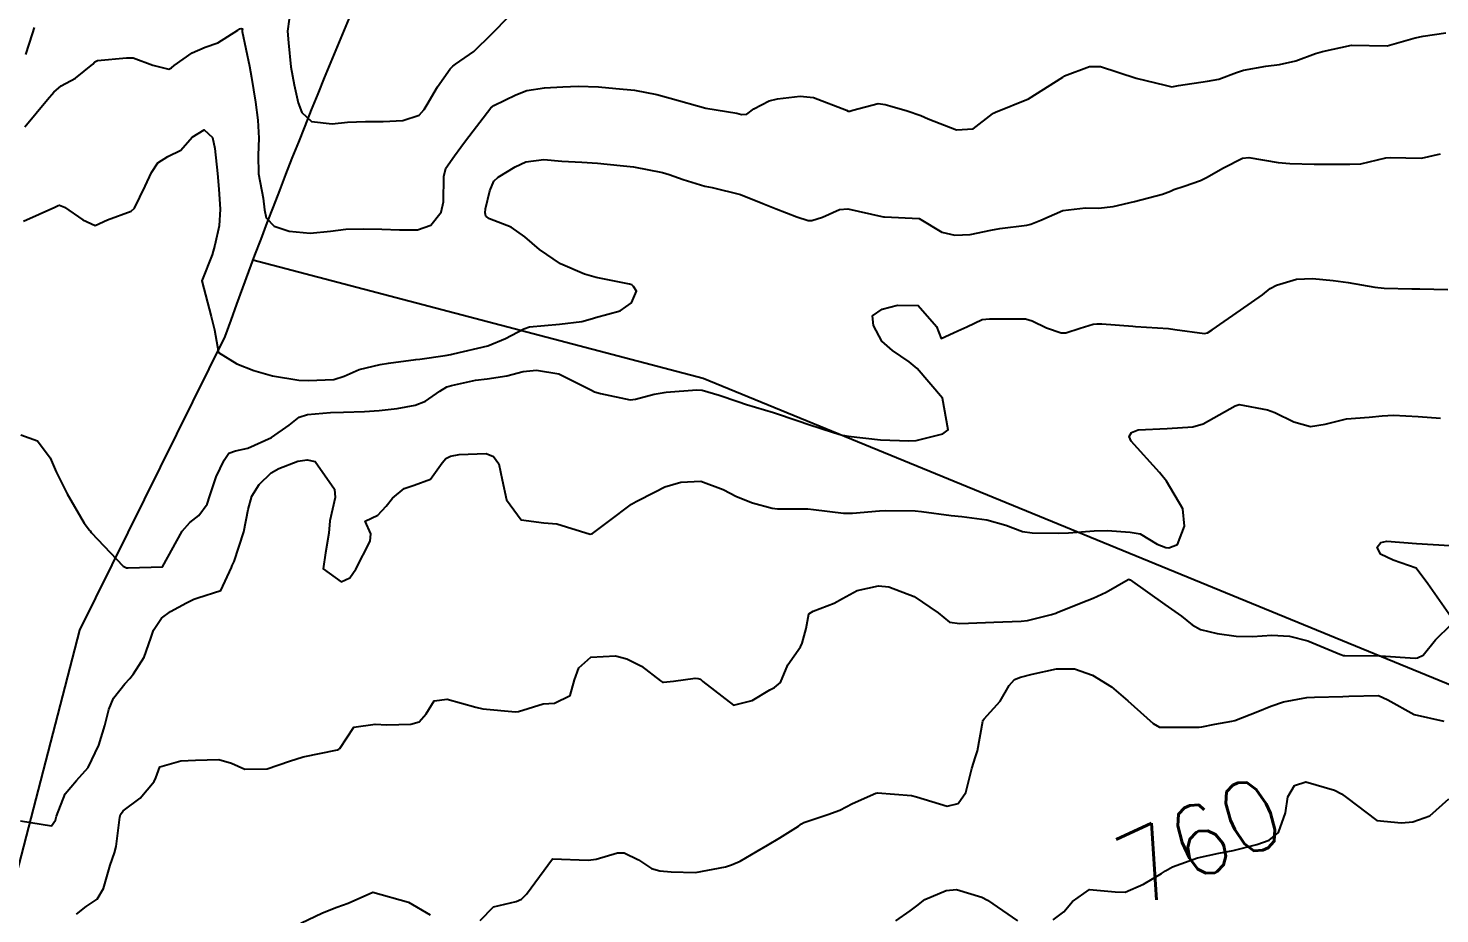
# Model space of a CAD drawing. Header units: metres. Extents: x 318500 to 325275, y 7408834 to 7428799.
# Drawn here: x 320006.4 to 320085.2, y 7411691.4 to 7411740.9 of the extents above; entities that cross this region are included whole.
import ezdxf
from ezdxf.enums import TextEntityAlignment as Align

# ---------------------------------------------------------------- set-up
doc = ezdxf.new("R2010")
doc.units = ezdxf.units.M
doc.header["$MEASUREMENT"] = 0
for name, color, linetype in [('Cotas', 45, 'Continuous'), ('Curvas de Nivel 1m', 11, 'Continuous'), ('Curvas de Nivel 5m', 15, 'Continuous'), ('Linha Férrea', 20, 'Continuous'), ('Vias Secundárias', 230, 'Continuous')]:
    doc.layers.add(name, color=color, linetype=linetype)
doc.styles.add('Style-STANDARD', font='STANDARD.shx')

msp = doc.modelspace()

# ---------------------------------------------------------------- linework, layer by layer
at = {"layer": 'Curvas de Nivel 1m', "flags": 128}
for points, elevation in [([(320020.924, 7411741.387), (320020.836, 7411740.721), (320020.889, 7411740.071), (320021.03, 7411738.718), (320021.202, 7411737.718), (320021.435, 7411736.711), (320021.643, 7411736.167), (320022.18, 7411735.667), (320023.323, 7411735.544), (320024.18, 7411735.634), (320025.193, 7411735.678), (320026.18, 7411735.665), (320027.275, 7411735.728), (320028.184, 7411736.017), (320028.473, 7411736.332), (320028.629, 7411736.616), (320029.211, 7411737.604), (320029.92, 7411738.603), (320030.065, 7411738.759), (320030.224, 7411738.875), (320031.235, 7411739.585), (320032.25, 7411740.57), (320034.165, 7411742.542)], 753), ([(320006.174, 7411735.364), (320007.441, 7411736.901), (320007.784, 7411737.308), (320008.202, 7411737.664), (320008.994, 7411738.093), (320009.961, 7411738.864), (320010.085, 7411738.999), (320010.223, 7411739.078), (320011.846, 7411739.223), (320012.226, 7411739.218), (320013.321, 7411738.823), (320014.217, 7411738.588), (320014.355, 7411738.671), (320014.509, 7411738.806), (320015.511, 7411739.511), (320016.236, 7411739.814), (320016.949, 7411740.064), (320018.059, 7411740.762), (320018.173, 7411740.839), (320018.251, 7411740.872), (320018.331, 7411740.839), (320018.312, 7411740.759), (320018.308, 7411740.7), (320018.711, 7411738.753), (320018.828, 7411738.133), (320019.044, 7411736.747), (320019.178, 7411735.743), (320019.24, 7411734.744), (320019.195, 7411733.783), (320019.215, 7411732.744), (320019.47, 7411731.389), (320019.556, 7411730.738), (320019.652, 7411730.284), (320020.101, 7411729.821), (320020.925, 7411729.545), (320022.097, 7411729.428), (320023.236, 7411729.552), (320024.1, 7411729.654), (320025.108, 7411729.673), (320026.1, 7411729.658), (320027.087, 7411729.622), (320028.1, 7411729.626), (320028.835, 7411729.88), (320029.413, 7411730.607), (320029.546, 7411731.178), (320029.566, 7411732.606), (320029.684, 7411733.067), (320030.157, 7411733.759), (320030.517, 7411734.243), (320030.771, 7411734.591), (320032.189, 7411736.426), (320032.353, 7411736.568), (320033.58, 7411737.168), (320034.203, 7411737.41), (320035.179, 7411737.557), (320036.206, 7411737.606), (320037.073, 7411737.641), (320038.207, 7411737.608), (320039.164, 7411737.517), (320040.204, 7411737.412), (320041.464, 7411737.184), (320042.198, 7411736.974), (320044.19, 7411736.41), (320045.934, 7411736.13), (320046.187, 7411736.063), (320046.48, 7411736.084), (320046.883, 7411736.373), (320047.738, 7411736.823), (320048.199, 7411736.94), (320049.46, 7411737.082), (320050.2, 7411737.015), (320052.057, 7411736.302), (320052.145, 7411736.256), (320052.19, 7411736.254), (320052.233, 7411736.256), (320052.407, 7411736.298), (320053.815, 7411736.673), (320054.203, 7411736.625), (320054.468, 7411736.541), (320055.437, 7411736.261), (320056.196, 7411736.007), (320056.619, 7411735.818), (320058.185, 7411735.197), (320059.128, 7411735.268), (320060.199, 7411736.105), (320060.253, 7411736.145), (320060.368, 7411736.197), (320062.208, 7411736.939), (320064.128, 7411738.141), (320064.179, 7411738.182), (320064.221, 7411738.212), (320065.616, 7411738.739), (320066.229, 7411738.733), (320068.22, 7411738.09), (320069.847, 7411737.696), (320070.215, 7411737.598), (320070.587, 7411737.685), (320072.219, 7411737.919), (320072.84, 7411738.031), (320073.838, 7411738.404), (320074.228, 7411738.546), (320075.465, 7411738.758), (320076.233, 7411738.847), (320077.143, 7411739.064), (320078.242, 7411739.458), (320078.625, 7411739.573), (320080.25, 7411739.93), (320082.25, 7411739.9), (320083.8, 7411740.342), (320084.258, 7411740.44), (320085.511, 7411740.612)], 754), ([(320006.227, 7411739.408), (320006.595, 7411740.565), (320006.713, 7411740.913)], 753), ([(320005.943, 7411718.183), (320006.867, 7411717.834), (320007.582, 7411716.895), (320007.918, 7411716.104), (320008.531, 7411714.881), (320009.489, 7411713.252), (320009.789, 7411712.861), (320009.819, 7411712.811), (320009.869, 7411712.728), (320011.662, 7411710.842), (320011.849, 7411710.754), (320011.93, 7411710.757), (320013.85, 7411710.81), (320014.962, 7411712.794), (320015.391, 7411713.273), (320015.883, 7411713.664), (320016.355, 7411714.314), (320016.505, 7411714.774), (320016.86, 7411715.827), (320017.295, 7411716.766), (320017.553, 7411717.145), (320017.935, 7411717.276), (320018.621, 7411717.434), (320019.943, 7411718.025), (320020.937, 7411718.715), (320021.494, 7411719.17), (320021.959, 7411719.315), (320023.23, 7411719.418), (320023.962, 7411719.449), (320025.137, 7411719.488), (320025.963, 7411719.544), (320026.957, 7411719.643), (320027.968, 7411719.832), (320028.536, 7411720.05), (320029.352, 7411720.606), (320029.738, 7411720.848), (320029.985, 7411720.929), (320031.336, 7411721.233), (320031.991, 7411721.306), (320033.077, 7411721.47), (320033.997, 7411721.706), (320034.748, 7411721.783), (320035.996, 7411721.573), (320037.806, 7411720.669), (320037.981, 7411720.585), (320038.319, 7411720.485), (320039.975, 7411720.128), (320040.266, 7411720.167), (320041.311, 7411720.447), (320041.877, 7411720.545), (320041.982, 7411720.556), (320043.702, 7411720.696), (320043.984, 7411720.679), (320044.944, 7411720.396), (320045.975, 7411720.028), (320046.471, 7411719.877), (320047.966, 7411719.415), (320049.348, 7411718.951), (320049.956, 7411718.753), (320051.33, 7411718.309), (320051.809, 7411718.163), (320051.948, 7411718.133), (320052.144, 7411718.102), (320053.946, 7411717.896), (320055.524, 7411717.834), (320055.946, 7411717.869), (320057.431, 7411718.228), (320057.724, 7411718.453), (320057.409, 7411720.229), (320056.005, 7411721.887), (320055.543, 7411722.257), (320054.621, 7411722.876), (320054.021, 7411723.414), (320053.557, 7411724.285), (320053.508, 7411724.816), (320054.044, 7411725.19), (320054.892, 7411725.423), (320056.047, 7411725.392), (320057.074, 7411724.234), (320057.34, 7411723.547), (320058.026, 7411723.87), (320058.26, 7411723.986), (320058.778, 7411724.213), (320059.628, 7411724.612), (320060.037, 7411724.659), (320060.498, 7411724.654), (320062.045, 7411724.656), (320062.417, 7411724.538), (320063.217, 7411724.152), (320064.036, 7411723.871), (320064.301, 7411723.873), (320065.095, 7411724.129), (320065.818, 7411724.346), (320066.043, 7411724.379), (320066.308, 7411724.381), (320068.041, 7411724.238), (320068.183, 7411724.229), (320070.04, 7411724.104), (320070.394, 7411724.056), (320072.037, 7411723.828), (320072.212, 7411723.863), (320072.47, 7411724.034), (320074.051, 7411725.141), (320075.277, 7411725.992), (320075.708, 7411726.342), (320076.068, 7411726.533), (320077.175, 7411726.868), (320078.074, 7411726.898), (320079.231, 7411726.784), (320080.071, 7411726.687), (320081.548, 7411726.428), (320082.067, 7411726.362), (320083.624, 7411726.327), (320084.067, 7411726.326), (320085.638, 7411726.285)], 756), ([(320005.93, 7411696.633), (320007.652, 7411696.339), (320007.875, 7411696.668), (320007.945, 7411696.886), (320008.425, 7411698.133), (320009.051, 7411698.87), (320009.697, 7411699.594), (320010.302, 7411700.851), (320010.631, 7411701.942), (320010.866, 7411702.843), (320011.12, 7411703.469), (320011.762, 7411704.277), (320012.028, 7411704.566), (320012.233, 7411704.825), (320012.834, 7411705.765), (320013.203, 7411706.816), (320013.346, 7411707.268), (320013.807, 7411707.949), (320014.31, 7411708.305), (320015.204, 7411708.789), (320015.609, 7411708.997), (320015.824, 7411709.069), (320017.112, 7411709.486), (320017.7, 7411710.762), (320017.74, 7411710.872), (320017.853, 7411711.105), (320018.406, 7411712.752), (320018.633, 7411714.004), (320018.843, 7411714.746), (320019.253, 7411715.397), (320019.92, 7411716.06), (320020.352, 7411716.296), (320021.415, 7411716.708), (320021.931, 7411716.776), (320022.382, 7411716.695), (320023.457, 7411715.134), (320023.495, 7411714.684), (320023.197, 7411713.37), (320023.145, 7411712.687), (320022.967, 7411711.581), (320022.834, 7411710.69), (320023.839, 7411709.973), (320024.319, 7411710.197), (320024.648, 7411710.668), (320025.451, 7411712.242), (320025.481, 7411712.656), (320025.181, 7411713.36), (320025.886, 7411713.699), (320026.352, 7411714.185), (320026.694, 7411714.638), (320027.352, 7411715.184), (320027.911, 7411715.366), (320028.82, 7411715.708), (320029.471, 7411716.605), (320029.68, 7411716.855), (320029.934, 7411716.984), (320030.429, 7411717.087), (320031.936, 7411717.128), (320032.339, 7411716.969), (320032.633, 7411716.559), (320032.817, 7411715.656), (320033.067, 7411714.552), (320033.883, 7411713.428), (320035.15, 7411713.259), (320035.88, 7411713.212), (320037.733, 7411712.631), (320037.873, 7411712.658), (320038.918, 7411713.441), (320039.896, 7411714.194), (320040.045, 7411714.311), (320040.309, 7411714.456), (320041.361, 7411714.993), (320041.912, 7411715.268), (320042.806, 7411715.537), (320043.918, 7411715.586), (320045.17, 7411715.132), (320045.905, 7411714.735), (320046.807, 7411714.371), (320047.896, 7411714.084), (320048.207, 7411714.044), (320049.896, 7411714.038), (320050.208, 7411714.013), (320051.893, 7411713.804), (320052.383, 7411713.805), (320053.895, 7411713.937), (320054.221, 7411713.949), (320055.895, 7411713.926), (320056.244, 7411713.896), (320057.892, 7411713.678), (320058.483, 7411713.622), (320059.889, 7411713.435), (320060.944, 7411713.125), (320061.879, 7411712.788), (320062.412, 7411712.696), (320063.885, 7411712.678), (320064.453, 7411712.701), (320065.887, 7411712.811), (320066.611, 7411712.826), (320067.886, 7411712.735), (320068.455, 7411712.651), (320069.407, 7411712.067), (320069.878, 7411711.894), (320070.06, 7411711.875), (320070.527, 7411712.05), (320070.921, 7411713.08), (320070.825, 7411714.051), (320069.923, 7411715.591), (320069.536, 7411716.066), (320067.956, 7411717.827), (320067.841, 7411718.092), (320067.962, 7411718.313), (320068.331, 7411718.452), (320069.965, 7411718.523), (320071.388, 7411718.623), (320071.967, 7411718.788), (320073.76, 7411719.795), (320073.979, 7411719.865), (320075.562, 7411719.573), (320075.974, 7411719.427), (320077.039, 7411718.899), (320077.967, 7411718.642), (320078.785, 7411718.765), (320079.971, 7411719.068), (320081.231, 7411719.169), (320081.973, 7411719.232), (320082.591, 7411719.277), (320083.973, 7411719.202), (320085.214, 7411719.103)], 757), ([(320085.822, 7411708.005), (320084.506, 7411709.863), (320083.863, 7411710.731), (320082.586, 7411711.172), (320081.874, 7411711.521), (320081.678, 7411711.903), (320081.883, 7411712.166), (320082.233, 7411712.244), (320083.882, 7411712.117), (320085.735, 7411711.998)], 758), ([(320009.052, 7411691.404), (320009.595, 7411691.847), (320010.199, 7411692.253), (320010.557, 7411692.846), (320010.934, 7411694.151), (320011.184, 7411694.837), (320011.272, 7411695.199), (320011.469, 7411696.833), (320011.514, 7411696.981), (320011.665, 7411697.184), (320012.614, 7411697.882), (320013.39, 7411698.813), (320013.475, 7411699.03), (320013.698, 7411699.636), (320014.884, 7411699.974), (320015.702, 7411700.019), (320017, 7411700.058), (320017.701, 7411699.837), (320018.457, 7411699.501), (320019.698, 7411699.531), (320020.953, 7411699.962), (320021.705, 7411700.2), (320023.633, 7411700.595), (320023.71, 7411700.622), (320023.763, 7411700.669), (320024.532, 7411701.858), (320025.731, 7411702.018), (320026.392, 7411701.978), (320027.731, 7411702.014), (320028.195, 7411702.152), (320028.576, 7411702.607), (320029.026, 7411703.326), (320029.752, 7411703.42), (320031.353, 7411702.967), (320031.745, 7411702.878), (320033.573, 7411702.713), (320033.743, 7411702.733), (320035.116, 7411703.153), (320035.75, 7411703.196), (320036.63, 7411703.628), (320036.856, 7411704.499), (320037.11, 7411705.163), (320037.783, 7411705.768), (320039.158, 7411705.844), (320039.782, 7411705.675), (320040.597, 7411705.266), (320041.664, 7411704.432), (320041.769, 7411704.372), (320041.84, 7411704.358), (320042.395, 7411704.424), (320043.595, 7411704.589), (320043.772, 7411704.577), (320043.898, 7411704.535), (320044.031, 7411704.406), (320045.75, 7411703.075), (320046.778, 7411703.342), (320047.764, 7411703.934), (320048.038, 7411704.075), (320048.358, 7411704.344), (320048.783, 7411705.337), (320049.475, 7411706.333), (320049.584, 7411706.541), (320049.806, 7411707.37), (320049.956, 7411708.19), (320050.186, 7411708.325), (320051.354, 7411708.78), (320051.831, 7411709.039), (320052.644, 7411709.482), (320053.842, 7411709.746), (320054.408, 7411709.698), (320055.834, 7411709.159), (320057.165, 7411708.23), (320057.812, 7411707.712), (320058.38, 7411707.643), (320059.813, 7411707.694), (320060.277, 7411707.721), (320061.814, 7411707.781), (320062.161, 7411707.818), (320063.508, 7411708.145), (320063.742, 7411708.22), (320063.822, 7411708.251), (320065.163, 7411708.787), (320065.834, 7411709.053), (320066.552, 7411709.39), (320067.778, 7411710.091), (320067.83, 7411710.111), (320067.85, 7411710.108), (320067.891, 7411710.089), (320069.83, 7411708.695), (320070.758, 7411708.046), (320071.351, 7411707.572), (320071.813, 7411707.299), (320072.755, 7411707.076), (320073.809, 7411706.931), (320074.725, 7411706.912), (320075.81, 7411706.998), (320076.788, 7411706.943), (320077.807, 7411706.674), (320079.592, 7411705.932), (320079.799, 7411705.859), (320079.878, 7411705.85), (320081.799, 7411705.831), (320081.869, 7411705.829), (320083.798, 7411705.709), (320083.944, 7411705.723), (320084.256, 7411705.865), (320084.946, 7411706.721), (320085.817, 7411707.593)], 758), ([(320031.587, 7411691.055), (320032.342, 7411691.816), (320033.604, 7411692.128), (320033.9, 7411692.242), (320034.181, 7411692.531), (320035.63, 7411694.51), (320037.629, 7411694.431), (320038.065, 7411694.483), (320039.267, 7411694.834), (320039.636, 7411694.831), (320040.429, 7411694.448), (320041.158, 7411693.97), (320041.624, 7411693.835), (320042.269, 7411693.778), (320043.623, 7411693.743), (320045.3, 7411694.058), (320045.628, 7411694.164), (320046.113, 7411694.373), (320047.065, 7411694.932), (320047.644, 7411695.264), (320048.325, 7411695.668), (320049.363, 7411696.333), (320049.532, 7411696.462), (320049.663, 7411696.538), (320051.009, 7411696.97), (320051.674, 7411697.226), (320052.379, 7411697.59), (320053.688, 7411698.161), (320053.779, 7411698.179), (320055.687, 7411698.038), (320055.969, 7411697.963), (320057.678, 7411697.436), (320058.294, 7411697.598), (320058.708, 7411698.205), (320059.058, 7411699.554), (320059.262, 7411700.197), (320059.371, 7411700.54), (320059.667, 7411702.191), (320059.688, 7411702.244), (320059.742, 7411702.311), (320060.633, 7411703.305), (320061.133, 7411704.176), (320061.44, 7411704.507), (320061.775, 7411704.649), (320062.428, 7411704.812), (320063.78, 7411705.119), (320064.778, 7411705.118), (320065.78, 7411704.763), (320066.858, 7411704.099), (320067.759, 7411703.327), (320069.179, 7411702.068), (320069.537, 7411701.862), (320069.738, 7411701.847), (320071.565, 7411701.86), (320071.738, 7411701.862), (320071.889, 7411701.878), (320072.626, 7411702.021), (320073.565, 7411702.189), (320073.743, 7411702.233), (320075.017, 7411702.725), (320075.756, 7411703.034), (320076.457, 7411703.272), (320077.763, 7411703.504), (320078.178, 7411703.531), (320079.765, 7411703.574), (320080.104, 7411703.586), (320081.766, 7411703.626), (320082.275, 7411703.38), (320083.75, 7411702.566), (320085.405, 7411702.193)], 759), ([(320021.583, 7411690.902), (320022.791, 7411691.483), (320023.597, 7411691.802), (320024.233, 7411692.031), (320025.61, 7411692.65), (320027.602, 7411692.087), (320028.809, 7411691.384)], 759)]:
    msp.add_lwpolyline(points, dxfattribs=dict(at, elevation=elevation))
at = {"layer": 'Curvas de Nivel 5m', "flags": 128}
for points, elevation in [([(320006.102, 7411730.113), (320007.837, 7411730.894), (320008.026, 7411730.977), (320008.112, 7411730.991), (320008.38, 7411730.886), (320009.412, 7411730.179), (320010.1, 7411729.873), (320010.776, 7411730.181), (320012.108, 7411730.66), (320012.294, 7411730.837), (320012.892, 7411732.066), (320013.251, 7411732.823), (320013.599, 7411733.368), (320014.154, 7411733.723), (320014.883, 7411734.076), (320015.513, 7411734.79), (320016.174, 7411735.2), (320016.649, 7411734.775), (320016.78, 7411734.155), (320016.921, 7411732.772), (320017.01, 7411731.888), (320017.084, 7411730.77), (320017.023, 7411729.849), (320016.777, 7411728.773), (320016.629, 7411728.227), (320016.06, 7411726.78), (320016.578, 7411724.775), (320016.757, 7411724.038), (320016.983, 7411722.77), (320018.001, 7411722.133), (320018.965, 7411721.776), (320019.991, 7411721.476), (320021.463, 7411721.233), (320021.988, 7411721.209), (320023.415, 7411721.26), (320023.992, 7411721.449), (320024.836, 7411721.829), (320026.002, 7411722.107), (320026.469, 7411722.177), (320028.006, 7411722.377), (320028.221, 7411722.403), (320029.635, 7411722.604), (320029.953, 7411722.659), (320030.011, 7411722.675), (320030.107, 7411722.695), (320032.016, 7411723.154), (320033.011, 7411723.546), (320034.026, 7411724.097), (320034.355, 7411724.208), (320036.028, 7411724.36), (320037.271, 7411724.501), (320037.861, 7411724.664), (320038.034, 7411724.736), (320039.41, 7411725.099), (320040.046, 7411725.551), (320040.323, 7411726.191), (320040.164, 7411726.459), (320040.061, 7411726.555), (320039.938, 7411726.586), (320038.067, 7411726.955), (320037.429, 7411727.141), (320036.078, 7411727.727), (320034.904, 7411728.532), (320034.097, 7411729.235), (320033.322, 7411729.772), (320032.107, 7411730.243), (320031.916, 7411730.38), (320031.87, 7411730.574), (320031.888, 7411730.798), (320032.129, 7411731.806), (320032.361, 7411732.343), (320032.608, 7411732.563), (320033.555, 7411733.142), (320034.153, 7411733.422), (320035.144, 7411733.542), (320036.154, 7411733.454), (320037.265, 7411733.392), (320038.153, 7411733.335), (320039.404, 7411733.219), (320040.15, 7411733.141), (320041.768, 7411732.821), (320042.144, 7411732.71), (320042.925, 7411732.428), (320044.135, 7411732.063), (320044.559, 7411731.978), (320046.128, 7411731.602), (320047.388, 7411731.1), (320048.116, 7411730.791), (320049.273, 7411730.343), (320049.916, 7411730.14), (320050.108, 7411730.144), (320050.709, 7411730.321), (320051.664, 7411730.759), (320052.118, 7411730.801), (320054.022, 7411730.37), (320054.111, 7411730.349), (320054.176, 7411730.344), (320056.11, 7411730.25), (320057.37, 7411729.493), (320058.106, 7411729.32), (320058.949, 7411729.37), (320060.111, 7411729.612), (320060.609, 7411729.696), (320062.116, 7411729.89), (320062.348, 7411729.935), (320062.902, 7411730.158), (320064.126, 7411730.708), (320065.397, 7411730.857), (320066.127, 7411730.828), (320066.938, 7411730.918), (320068.131, 7411731.202), (320069.689, 7411731.621), (320070.137, 7411731.79), (320070.328, 7411731.869), (320070.904, 7411732.052), (320071.819, 7411732.369), (320072.147, 7411732.535), (320073.104, 7411733.078), (320074.164, 7411733.62), (320074.511, 7411733.658), (320076.161, 7411733.375), (320076.805, 7411733.329), (320078.16, 7411733.296), (320078.819, 7411733.291), (320080.16, 7411733.295), (320080.766, 7411733.316), (320082.166, 7411733.633), (320082.408, 7411733.656), (320084.166, 7411733.632), (320085.218, 7411733.864)], 755), ([(320063.594, 7411691.096), (320064.187, 7411691.546), (320064.67, 7411692.124), (320065.617, 7411692.786), (320067.046, 7411692.665), (320067.616, 7411692.649), (320068.629, 7411693.079), (320069.634, 7411693.69), (320069.856, 7411693.838), (320070.248, 7411694.051), (320071.645, 7411694.559), (320072.843, 7411694.823), (320073.65, 7411694.977), (320074.972, 7411695.309), (320075.656, 7411695.538), (320076.179, 7411695.972), (320076.563, 7411697.08), (320076.696, 7411697.965), (320077.06, 7411698.599), (320077.703, 7411698.807), (320079.298, 7411698.332), (320079.693, 7411698.128), (320079.979, 7411697.926), (320081.671, 7411696.652), (320083.036, 7411696.513), (320083.67, 7411696.567), (320084.635, 7411696.902), (320085.69, 7411697.85)], 760), ([(320054.815, 7411691.034), (320055.6, 7411691.601), (320055.97, 7411691.879), (320056.432, 7411692.238), (320057.615, 7411692.737), (320058.195, 7411692.79), (320059.612, 7411692.364), (320059.926, 7411692.187), (320061.593, 7411691.049)], 760)]:
    msp.add_lwpolyline(points, dxfattribs=dict(at, elevation=elevation))
at = {"layer": 'Linha Férrea'}
msp.add_lwpolyline([(320282.851, 7410638.027, 0.100687), (320180.06, 7410806.177, 0.011092), (320120.466, 7410867.672, -0.002948), (320074.601, 7410914.641, -0.012103), (320041.955, 7410951.321, -0.045686), (320001.626, 7411011.637, -0.107338), (319959.135, 7411167.149, -0.013326), (319956.166, 7411264.323), (319956.87, 7411367.641), (319956.367, 7411462.441, -0.006604), (319958.562, 7411572.592, -0.050397), (319978.275, 7411705.857, -0.036163), (320008.849, 7411791.346), (320030.524, 7411841.112, -0.005892)], format="xyb", dxfattribs=at)
at = {"layer": 'Vias Secundárias'}
for points in [[(320271.411, 7411916.688), (320239.697, 7411912.636), (320195.405, 7411911.257), (320178.619, 7411911.239), (320162.767, 7411908.62), (320132.203, 7411898.14), (320097.261, 7411881.706, 0.177713), (320089.614, 7411873.967, -0.002099), (320068.235, 7411827.578, -0.021878), (320043.341, 7411779.74, 0.044706), (320017.335, 7411723.66), (320009.226, 7411707.276), (319998.89, 7411667.44, 0.027471), (319996.495, 7411655.556, 0.288289), (320002.209, 7411642.67, 0.058317), (320014.004, 7411636.596), (320073.738, 7411605.097), (320120.595, 7411581.126), (320160.537, 7411559.164)], [(320018.905, 7411727.939), (320044.046, 7411721.333), (320085.868, 7411704.174, 0.063198), (320099.772, 7411700.43, -0.074261), (320110.672, 7411697.235, -0.108561), (320119.084, 7411690.845, 0.081822), (320129.984, 7411681.615, 0.025334), (320143.632, 7411674.358, -0.058403), (320156.427, 7411666.43, 0.16457), (320171.237, 7411661.105, -0.0227), (320177.132, 7411660.725, 336.581793)]]:
    msp.add_lwpolyline(points, format="xyb", dxfattribs=at)

# ---------------------------------------------------------------- texts
at = {"layer": 'Cotas', "style": 'Style-STANDARD'}
msp.add_text('760', height=4, rotation=24.91809, dxfattribs=at).set_placement((320071.775, 7411695.544, 760), align=Align.MIDDLE_CENTER)

doc.saveas('drawing.dxf')
